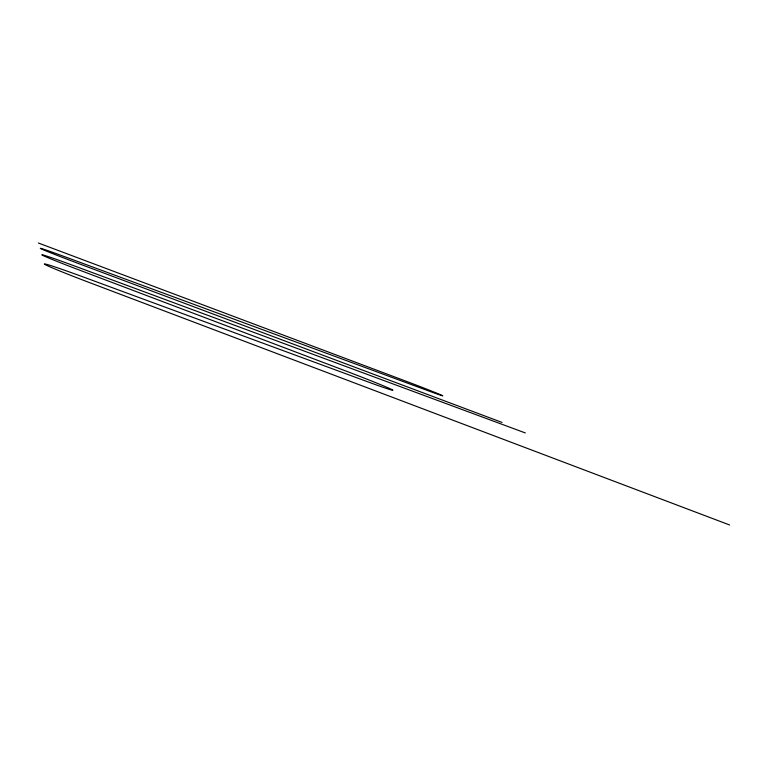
<?xml version="1.0" encoding="UTF-8"?>
<svg xmlns="http://www.w3.org/2000/svg" width="768" height="768" viewBox="0 0 768 768"><rect width="100%" height="100%" fill="white"/><g stroke="black" fill="none" stroke-linecap="round" stroke-linejoin="round"><path stroke-width="1.15" d="M525.331 432.941L76.214 266.592A45.101 1.075 20.6 0 0 41.827 254.842A45.101 1.075 20.6 0 0 78.922 269.885L346.166 371.136A47.059 1.21 20.9 0 1 391.642 389.453A47.059 1.21 20.9 0 1 365.424 380.957L85.392 277.757A54.144 1.565 20.6 0 0 44.381 264.086A54.144 1.565 20.6 0 0 89.299 282.518L729.6 524.976M38.4 243.024L405.216 380.909A31.987 0.566 20.9 0 1 440.448 394.694A31.987 0.566 20.9 0 1 428.102 390.739L65.539 257.011A38.218 0.778 20.6 0 0 40.79 248.64A38.218 0.778 20.6 0 0 76.752 262.867L502.042 422.438"/></g></svg>
